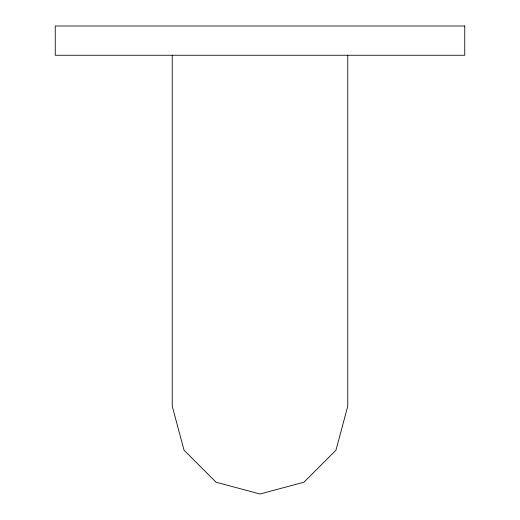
<?xml version="1.0" encoding="UTF-8"?>
<svg xmlns="http://www.w3.org/2000/svg" width="520" height="520" viewBox="0 0 520 520"><rect width="100%" height="100%" fill="white"/><g stroke="black" fill="none" stroke-linecap="round" stroke-linejoin="round"><path stroke-width="0.78" d="M347.75 55.25L347.75 406.25L335.991 450.125L303.875 482.241L260 494L216.125 482.241L184.008 450.125L172.25 406.25L172.25 55.25M464.75 26L55.25 26L55.25 55.25L464.75 55.25L464.75 26"/></g></svg>
